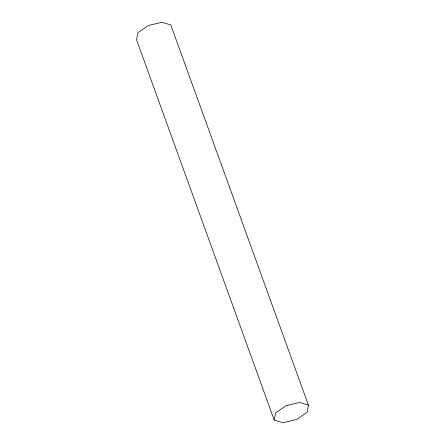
<?xml version="1.0" encoding="UTF-8"?>
<svg xmlns="http://www.w3.org/2000/svg" width="445" height="445" viewBox="0 0 445 445"><rect width="100%" height="100%" fill="white"/><g stroke="black" fill="none" stroke-linecap="round" stroke-linejoin="round"><path stroke-width="0.67" d="M274.209 420.063L275.466 413.016L286.013 405.734L299.663 402.48L308.43 405.167L307.172 412.22L296.631 419.502L282.976 422.75L274.209 420.063L136.571 39.833L137.828 32.78L148.369 25.499L162.024 22.25L170.791 24.937L308.43 405.167"/></g></svg>
